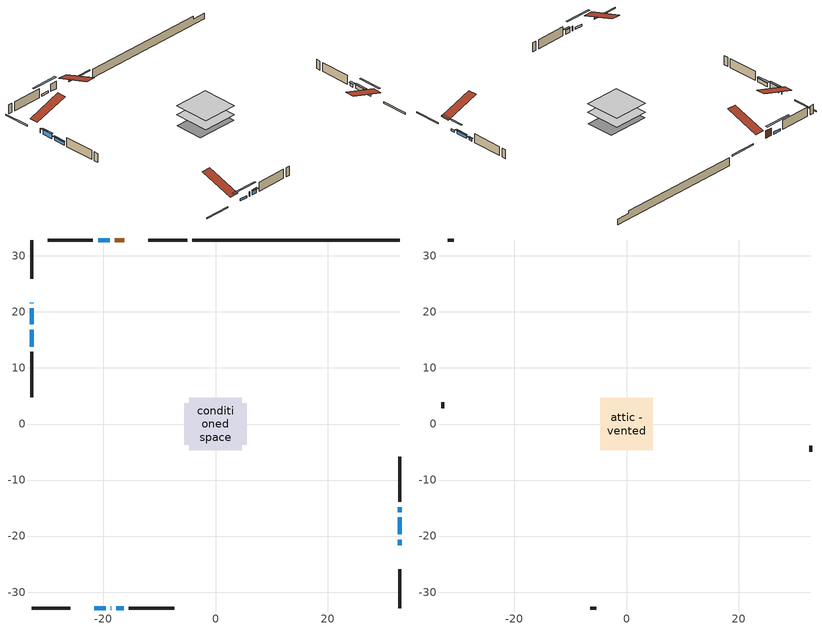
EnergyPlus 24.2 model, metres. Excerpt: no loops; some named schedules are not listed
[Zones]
conditioned space
 floor adiabatic (AdiabaticFloorConstruction): -4.7,-4.7 -4.7,4.7 4.7,4.7 4.7,-4.7 z0.37
 floor foundation (Slab1 construction): -5.54,-3.71 -5.54,3.71 5.54,3.71 5.54,-3.71 z-1.92
 wall outside (RimJoist1 construction): -5.08,32.83 -12.01,32.83 / -32.83,-32.83 -25.9,-32.83 / -32.83,32.83 -32.83,25.9 / 32.83,-32.83 32.83,-25.9 z0.37:0.67
 wall outside (AdiabaticWallConstruction 1): -16.28,32.83 -17.98,32.83 z0.37:2.4
 wall outside (AdiabaticWallConstruction): -32.83,21.63 -32.83,21.56 / -18.67,-32.83 -18.6,-32.83 z0.37:1.59; 32.83,-21.63 32.83,-20.61 / -18.91,32.83 -20.94,32.83 / -21.63,-32.83 -19.6,-32.83 z0.37:0.93; 32.83,-19.69 32.83,-16.64 / -32.83,16.86 -32.83,13.81 z0.37:1.34; 32.83,-15.71 32.83,-14.85 z0.37:1.08; -17.68,-32.83 -16.4,-32.83 z0.37:1.49; -32.83,20.63 -32.83,17.79 z0.37:1.79
 wall outside (Wall1 construction): -21.87,32.83 -29.94,32.83 / -15.47,-32.83 -7.41,-32.83 / -32.83,12.88 -32.83,4.81 / 32.83,-13.92 32.83,-5.85 z0.37:2.81
 wall foundation (FoundationWall1 construction): -4.15,32.83,-1.92 -4.15,32.83,0.37 29.14,32.83,0.37 29.14,32.83,-0.39 32.83,32.83,-0.39 32.83,32.83,-1.92
 window (WindowConstruction 5): -32.83,21.63 -32.83,21.56 z0.37:1.59
 window (WindowConstruction 7): 32.83,-21.63 32.83,-20.61 z0.37:0.93
 window (WindowConstruction 8): -18.91,32.83 -20.94,32.83 z0.37:0.93
 window (WindowConstruction 9): -21.63,-32.83 -19.6,-32.83 z0.37:0.93
 window (WindowConstruction 6): -18.67,-32.83 -18.6,-32.83 z0.37:1.59
 window (WindowConstruction): 32.83,-19.69 32.83,-16.64 z0.37:1.34
 window (WindowConstruction 1): 32.83,-15.71 32.83,-14.85 z0.37:1.08
 window (WindowConstruction 2): -17.67,-32.83 -16.4,-32.83 z0.37:1.49
 window (WindowConstruction 3): -32.83,20.63 -32.83,17.79 z0.37:1.79
 window (WindowConstruction 4): -32.83,16.86 -32.83,13.81 z0.37:1.34
 door (Door): -16.28,32.83 -17.98,32.83 z0.37:2.4
 ceiling adiabatic (AdiabaticFloorConstruction): 4.7,-4.7 4.7,4.7 -4.7,4.7 -4.7,-4.7 z0.37
attic - vented
 floor to conditioned space (Floor1 construction Reversed): -4.7,-4.7 -4.7,4.7 4.7,4.7 4.7,-4.7 z2.81
 wall outside (Wall2 construction): -30.87,32.83 -31.91,32.83 / -6.48,-32.83 -5.44,-32.83 / -32.83,3.88 -32.83,2.84 / 32.83,-4.92 32.83,-3.88 z0.37:2.81
 roof outside (Roof1 construction): -15.35,32.83,2.81 -15.35,23.68,5.86 -12.94,23.68,5.86 -12.94,32.83,2.81; -22.56,-32.83,2.81 -22.56,-23.68,5.86 -24.97,-23.68,5.86 -24.97,-32.83,2.81; -32.83,22.56,2.81 -23.68,22.56,5.86 -23.68,24.97,5.86 -32.83,24.97,2.81; 32.83,-22.56,2.81 23.68,-22.56,5.86 23.68,-24.97,5.86 32.83,-24.97,2.81
shading: 32.83,-17.98 32.83,-24.27 33.25,-24.27 33.25,-17.98 z3.57; -23.58,32.83 -16.27,32.83 -16.27,33.25 -23.58,33.25 z3.57; -16.96,-32.83 -24.27,-32.83 -24.27,-33.25 -16.96,-33.25 z3.57; 32.83,-16.44 32.83,-19.89 33.25,-19.89 33.25,-16.44 z1.54; 32.83,-14.65 32.83,-15.91 33.25,-15.91 33.25,-14.65 z1.28; -16.2,-32.83 -17.88,-32.83 -17.88,-33.25 -16.2,-33.25 z1.69; -32.83,17.59 -32.83,20.83 -33.25,20.83 -33.25,17.59 z1.99; -32.83,13.61 -32.83,17.06 -33.25,17.06 -33.25,13.61 z1.54
[Building]
Building 1: Terrain=Suburbs
[Site:Location]
Edmonton Intl AP_AB: Latitude {deg}=53.31; Longitude {deg}=-113.58; Time Zone {hr}=-7; Elevation {m}=723; Keep Site Location Information=Yes
[Site:GroundTemperature:Shallow]
-1.56185, -3.61833, -3.78302, -2.80711, 1.11059, 5.01004, 8.39065, 10.5322, 10.7141, 8.97234, 5.67794, 1.89811
[Site:WaterMainsTemperature]
Calculation Method=Schedule; Temperature Schedule=mains temperature schedule
[Material] Roughness=Rough; Thermal Absorptance=0.9
Name | Thickness {m} | Conductivity {W/m-K} | Density {kg/m3} | Specific Heat {J/kg-K} | Solar Absorptance | Visible Absorptance
asphalt or fiberglass shingles | 0.00635 | 0.162714 | 1121.4 | 1465.45 | 0.4 | 0.4
ceiling loosefill ins | 0.0846667 | 0.0480833 | 16.02 | 1046.75 | 0.7 | 0.7
ceiling stud and cavity | 0.1397 | 0.10883 | 65.682 | 1177.47 | 0.7 | 0.7
concrete 4.0 in. | 0.1016 | 1.803125 | 2242.8 | 837.4 | 0.7 | 0.7
concrete 8.0 in. | 0.2032 | 1.803125 | 2242.8 | 837.4 | 0.7 | 0.7
door material | 0.04445 | 0.053851 | 512.64 | 1214.23 | 0.7 | 0.7
exterior vertical ins | 0.00216305 | 0.029427 | 32.04 | 1214.23 | 0.7 | 0.7
floor covering | 0.0127 | 0.0433444 | 54.468 | 1339.84 | 0.6 | 0.6
floor rigid ins; wall rigid ins | 0.512978 | 0.029427 | 32.04 | 1214.23 | 0.7 | 0.7
floor stud and cavity | 0.1397 | 1.75129 | 37.0049 | 1207.88 | 0.7 | 0.7
furniture material conditioned space 1 | 0.1524 | 0.115458 | 640.8 | 1214.23 | 0.6 | 0.6
gypsum board | 0.0127 | 0.160291 | 801 | 837.4 | 0.6 | 0.6
osb sheathing 0.5 in. | 0.0127 | 0.115458 | 512.64 | 1214.23 | 0.7 | 0.7
osb sheathing 0.75 in. | 0.01905 | 0.115458 | 512.64 | 1214.23 | 0.7 | 0.7
rim joist stud and cavity | 0.0508 | 0.104357 | 50.32683 | 1063.81 | 0.6 | 0.6
wall stud and cavity | 0.1397 | 0.0937807 | 139.0536 | 1170.24 | 0.7 | 0.7
wall stud and cavity 1 | 0.0889 | 6.1454 | 50.32683 | 1063.81 | 0.6 | 0.6
wall stud and cavity 2 | 0.0889 | 0.380278 | 52.3479 | 1209.89 | 0.7 | 0.7
wall stud and cavity 3 | 0.0889 | 0.391764 | 83.0341 | 1211.67 | 0.7 | 0.7
wood siding | 0.0254 | 0.102417 | 544.68 | 1172.36 | 0.4 | 0.4
wood siding 1 | 0.00254 | 0.102417 | 544.68 | 1172.36 | 0.4 | 0.4
wood siding 2; wood siding 3; wood siding 4 | 0.0254 | 0.102417 | 544.68 | 1172.36 | 0.7 | 0.7
[WindowMaterial:SimpleGlazingSystem]
Name | U-Factor {W/m2-K} | Solar Heat Gain Coefficient
WindowMaterial | 1.8357 | 0.5
WindowMaterial 1 | 2.038402 | 0.44
WindowMaterial 2 | 1.83059 | 0.5
WindowMaterial 3 | 1.58984 | 0.59
WindowMaterial 4 | 2.7209 | 0.26
WindowMaterial 5 | 3.000823 | 0.5
WindowMaterial 6 | 3.034891 | 0.46
[Construction]
AdiabaticFloorConstruction: floor stud and cavity, floor rigid ins, osb sheathing 0.75 in., floor covering
AdiabaticWallConstruction: wood siding 3, wall rigid ins, wall stud and cavity 2, gypsum board
AdiabaticWallConstruction 1: wood siding 4, wall rigid ins, wall stud and cavity 2, gypsum board
Door: door material
Floor1 construction Reversed: gypsum board, ceiling stud and cavity, ceiling loosefill ins
FoundationWall1 construction: concrete 8.0 in.
furniture construction conditioned space 1: furniture material conditioned space 1
PartitionWallConstruction: gypsum board, wall stud and cavity 3, gypsum board
RimJoist1 construction: wood siding 2, rim joist stud and cavity
Roof1 construction: asphalt or fiberglass shingles
Slab1 construction: concrete 4.0 in.
Wall1 construction: wood siding, osb sheathing 0.5 in., wall stud and cavity, gypsum board
Wall2 construction: wood siding 1, wall stud and cavity 1
WindowConstruction; WindowConstruction 4: WindowMaterial
WindowConstruction 1: WindowMaterial 1
WindowConstruction 2: WindowMaterial 2
WindowConstruction 3: WindowMaterial 3
WindowConstruction 5; WindowConstruction 6: WindowMaterial 4
WindowConstruction 7; WindowConstruction 8: WindowMaterial 5
WindowConstruction 9: WindowMaterial 6
[Zone] Multiplier=1; Part of Total Floor Area=Yes
Name | Volume {m3}
attic - vented | 43.7979
conditioned space | 422.2
[Space]
Name | Zone | Volume {m3}
attic - vented 1 | attic - vented | 43.7979
conditioned space 1 | conditioned space | 422.2
[ZoneInfiltration:EffectiveLeakageArea]
infil attic - vented 1: Zone or Space=attic - vented 1; Schedule=Always On Discrete; Effective Air Leakage Area {cm2}=3074.43; Stack Coefficient=0.00038182; Wind Coefficient=1.32023e-05
[ZoneMixing]
whole house fan mix: Zone or Space=attic - vented; Schedule=Always On Continuous; Design Flow Rate Calculation Method=Flow/Zone; Design Flow Rate {m3/s}=0; Source Zone or Space=conditioned space
[SurfaceProperty:ExposedFoundationPerimeter]
Slab1: Exposed Perimeter Calculation Method=TotalExposedPerimeter; Total Exposed Perimeter {m}=36.984
[InternalMass] Zone or ZoneList=conditioned space; Space or SpaceList=conditioned space 1
Name | Construction | Surface Area {m2}
furniture mass conditioned space 1 | furniture construction conditioned space 1 | 68.216
partition wall mass | PartitionWallConstruction | 170.54
[Lights]
interior lighting: Zone or ZoneList or Space or SpaceList=conditioned space 1; Schedule=interior lighting schedule; Design Level Calculation Method=LightingLevel; Lighting Level {W}=343.2; Return Air Fraction=0; Fraction Radiant=0.6; Fraction Visible=0.2; Fraction Replaceable=1
[People]
occupants: Zone or ZoneList or Space or SpaceList=conditioned space 1; Number of People Schedule=occupants schedule; Number of People Calculation Method=People; Number of People=3; Fraction Radiant=0.314171; Sensible Heat Fraction=0.56303; Activity Level Schedule=occupants activity schedule; Carbon Dioxide Generation Rate {m3/s-W}=0; Enable ASHRAE 55 Comfort Warnings=No; Mean Radiant Temperature Calculation Type=EnclosureAveraged
[ElectricEquipment] Zone or ZoneList or Space or SpaceList=conditioned space 1; Design Level Calculation Method=EquipmentLevel
Name | Schedule | Design Level {W} | Fraction Latent | Fraction Radiant | Fraction Lost
clothes dryer | clothes dryer schedule | 140.772 | 0.015 | 0.081 | 0.85
clothes washer | clothes washer schedule | 32.1985 | 0.03 | 0.162 | 0.7
cooking range | cooking range schedule | 215.147 | 0.08 | 0.432 | 0.2
dishwasher | dishwasher schedule | 66.8632 | 0.3 | 0.18 | 0.4
fridge | fridge schedule | 72.9452 | 0 | 0.6 | 0
mech vent bath fan 0 | mech vent bath fan 0 schedule | 50.2 | 0 | 0 | 1
mech vent house fan | mech vent house fan schedule | 0 | 0 | 0 | 1
mech vent house fan cfis | mech vent house fan cfis schedule | 0 | 0 | 0 | 0
mech vent range fan 0 | mech vent range fan 0 schedule | 57 | 0 | 0 | 1
misc plug loads | misc plug loads schedule | 494.7 | 0.045 | 0.513 | 0.1
whole house fan | Always On Discrete | 0 | 0 | 0 | 1
[OtherEquipment] Zone or ZoneList or Space or SpaceList=conditioned space 1; Design Level Calculation Method=EquipmentLevel
Name | Fuel Type | Schedule | Design Level {W} | Fraction Latent | Fraction Radiant | Fraction Lost
clothes dryer 1 | Electricity | clothes dryer schedule | 0 | 0.015 | 0.081 | 0.85
cooking range 1 | Electricity | cooking range schedule | 0 | 0.08 | 0.432 | 0.2
general water use latent | None | general water use schedule | 62.594 | 1 | 0 | 0
general water use sensible | None | general water use schedule | -61.6891 | 0 | 0.6 | 0
mech vent house fan latent load | None | Always On Discrete | 0 | 1 | 0 | 0
mech vent house fan sensible load | None | Always On Discrete | 0 | 0 | 0 | 0
water heater energy adjustment1 | NaturalGas | Always On Discrete | 0.01 | 0 | 0 | 1
[ZoneInfiltration:DesignFlowRate] Zone or ZoneList or Space or SpaceList=conditioned space 1; Schedule=Always On Discrete; Design Flow Rate Calculation Method=Flow/Zone; Design Flow Rate {m3/s}=0
infil flow; natural vent flow; whole house fan flow
[AvailabilityManager:Scheduled]
furnace airloop Availability Manager: Schedule=Always On Discrete
[Foundation:Kiva]
Foundation Kiva 1: Initial Indoor Air Temperature {C}=18; Wall Height Above Grade {m}=0.369997; Wall Depth Below Slab {m}=0.2032; Custom Block Material Name 1=exterior vertical ins; Custom Block Depth 1 {m}=2.28999; Custom Block X Position 1 {m}=0.2032; Custom Block Z Position 1 {m}=0
[Foundation:Kiva:Settings]
Soil Conductivity {W/m-K}=0.849921; Soil Density {kg/m3}=1842.3; Soil Specific Heat {J/kg-K}=418.7; Ground Solar Absorptivity=0.9; Ground Thermal Absorptivity=0.9; Ground Surface Roughness {m}=0.03; Far-Field Width {m}=40; Deep-Ground Boundary Condition=ZeroFlux; Deep-Ground Depth {m}=40; Minimum Cell Dimension {m}=0.2; Maximum Cell Growth Coefficient=3; Simulation Timestep=Timestep
[Exterior:Lights]
exterior lighting: Schedule=exterior lighting schedule; Design Level {W}=75.6
[EnergyManagementSystem:GlobalVariable]
furnace_airloop_Fan_RTF
infil_program_Qfan
infil_program_Qinf
natural_vent_program_Qnv
natural_vent_program_Qwhf
[EnergyManagementSystem:Sensor]
Name | Output:Variable or Output:Meter Index Key | Output:Variable or Output:Meter
airflow_gain | infil flow | Infiltration Sensible Heat Gain Energy
airflow_gain_1 | natural vent flow | Infiltration Sensible Heat Gain Energy
airflow_gain_2 | whole house fan flow | Infiltration Sensible Heat Gain Energy
airflow_loss | infil flow | Infiltration Sensible Heat Loss Energy
airflow_loss_1 | natural vent flow | Infiltration Sensible Heat Loss Energy
airflow_loss_2 | whole house fan flow | Infiltration Sensible Heat Loss Energy
clg_load_cond |  | Cooling:EnergyTransfer:Zone:CONDITIONED SPACE
clg_sp_s; clg_sp_s_1 | cooling setpoint | Schedule Value
clothes_dryer_exhaust_0_sch_s | clothes dryer exhaust 0 schedule | Schedule Value
cool_season | cooling season schedule | Schedule Value
htg_load_cond |  | Heating:EnergyTransfer:Zone:CONDITIONED SPACE
htg_sp_s; htg_sp_s_1 | heating setpoint | Schedule Value
ig_ee_conv | clothes dryer | Electric Equipment Convective Heating Energy
ig_ee_conv_2 | cooking range | Electric Equipment Convective Heating Energy
ig_ee_conv_4 | fridge | Electric Equipment Convective Heating Energy
ig_ee_conv_5 | misc plug loads | Electric Equipment Convective Heating Energy
ig_ee_conv_6 | whole house fan | Electric Equipment Convective Heating Energy
ig_ee_rad | clothes dryer | Electric Equipment Radiant Heating Energy
ig_ee_rad_2 | cooking range | Electric Equipment Radiant Heating Energy
ig_ee_rad_4 | fridge | Electric Equipment Radiant Heating Energy
ig_ee_rad_5 | misc plug loads | Electric Equipment Radiant Heating Energy
ig_ee_rad_6 | whole house fan | Electric Equipment Radiant Heating Energy
ig_lgt_conv | interior lighting | Lights Convective Heating Energy
ig_lgt_rad | interior lighting | Lights Radiant Heating Energy
ig_lgt_vis | interior lighting | Lights Visible Radiation Heating Energy
ig_oe_conv | clothes dryer 1 | Other Equipment Convective Heating Energy
ig_oe_conv_1 | cooking range 1 | Other Equipment Convective Heating Energy
ig_oe_conv_2 | general water use latent | Other Equipment Convective Heating Energy
ig_oe_conv_3 | general water use sensible | Other Equipment Convective Heating Energy
ig_oe_conv_4 | water heater energy adjustment1 | Other Equipment Convective Heating Energy
ig_oe_rad | clothes dryer 1 | Other Equipment Radiant Heating Energy
ig_oe_rad_1 | cooking range 1 | Other Equipment Radiant Heating Energy
ig_oe_rad_2 | general water use latent | Other Equipment Radiant Heating Energy
ig_oe_rad_3 | general water use sensible | Other Equipment Radiant Heating Energy
ig_oe_rad_4 | water heater energy adjustment1 | Other Equipment Radiant Heating Energy
ig_ppl_conv | occupants | People Convective Heating Energy
ig_ppl_rad | occupants | People Radiant Heating Energy
im_conv | furniture mass conditioned space 1 | Surface Inside Face Convection Heat Gain Energy
im_conv_1 | partition wall mass | Surface Inside Face Convection Heat Gain Energy
im_ig | furniture mass conditioned space 1 | Surface Inside Face Internal Gains Radiation Heat Gain Energy
im_ig_1 | partition wall mass | Surface Inside Face Internal Gains Radiation Heat Gain Energy
im_lgt | furniture mass conditioned space 1 | Surface Inside Face Lights Radiation Heat Gain Energy
im_lgt_1 | partition wall mass | Surface Inside Face Lights Radiation Heat Gain Energy
im_sol | furniture mass conditioned space 1 | Surface Inside Face Solar Radiation Heat Gain Energy
im_sol_1 | partition wall mass | Surface Inside Face Solar Radiation Heat Gain Energy
im_surf | furniture mass conditioned space 1 | Surface Inside Face Net Surface Thermal Radiation Heat Gain Energy
im_surf_1 | partition wall mass | Surface Inside Face Net Surface Thermal Radiation Heat Gain Energy
mech_vent_bath_fan_0_sch_s | mech vent bath fan 0 schedule | Schedule Value
mech_vent_range_fan_0_sch_s | mech vent range fan 0 schedule | Schedule Value
mv_conv | mech vent bath fan 0 | Electric Equipment Convective Heating Energy
mv_conv_1 | mech vent house fan | Electric Equipment Convective Heating Energy
mv_conv_2 | mech vent house fan cfis | Electric Equipment Convective Heating Energy
mv_conv_3 | mech vent range fan 0 | Electric Equipment Convective Heating Energy
mv_conv_4 | mech vent house fan latent load | Other Equipment Convective Heating Energy
mv_conv_5 | mech vent house fan sensible load | Other Equipment Convective Heating Energy
mv_rad | mech vent bath fan 0 | Electric Equipment Radiant Heating Energy
mv_rad_1 | mech vent house fan | Electric Equipment Radiant Heating Energy
mv_rad_2 | mech vent house fan cfis | Electric Equipment Radiant Heating Energy
mv_rad_3 | mech vent range fan 0 | Electric Equipment Radiant Heating Energy
mv_rad_4 | mech vent house fan latent load | Other Equipment Radiant Heating Energy
mv_rad_5 | mech vent house fan sensible load | Other Equipment Radiant Heating Energy
natural_vent_s | natural vent schedule | Schedule Value
out_pb_s |  | Site Outdoor Air Barometric Pressure
out_wt_s |  | Site Outdoor Air Humidity Ratio
site_vw_s |  | Site Wind Speed
ss_back_out | Window1 | Surface Window Shortwave from Zone Back Out Window Heat Transfer Rate
ss_back_out_1 | Window10 | Surface Window Shortwave from Zone Back Out Window Heat Transfer Rate
ss_back_out_2 | Window11 | Surface Window Shortwave from Zone Back Out Window Heat Transfer Rate
ss_back_out_3 | Window13 | Surface Window Shortwave from Zone Back Out Window Heat Transfer Rate
ss_back_out_4 | Window2 | Surface Window Shortwave from Zone Back Out Window Heat Transfer Rate
ss_back_out_5 | Window3 | Surface Window Shortwave from Zone Back Out Window Heat Transfer Rate
ss_back_out_6 | Window5 | Surface Window Shortwave from Zone Back Out Window Heat Transfer Rate
ss_back_out_7 | Window6 | Surface Window Shortwave from Zone Back Out Window Heat Transfer Rate
ss_back_out_8 | Window7 | Surface Window Shortwave from Zone Back Out Window Heat Transfer Rate
ss_back_out_9 | Window8 | Surface Window Shortwave from Zone Back Out Window Heat Transfer Rate
ss_conv | Door1 | Surface Inside Face Convection Heat Gain Energy
ss_conv_1 | Window1 | Surface Inside Face Convection Heat Gain Energy
ss_conv_10 | Window8 | Surface Inside Face Convection Heat Gain Energy
ss_conv_2 | Window10 | Surface Inside Face Convection Heat Gain Energy
ss_conv_3 | Window11 | Surface Inside Face Convection Heat Gain Energy
ss_conv_4 | Window13 | Surface Inside Face Convection Heat Gain Energy
ss_conv_5 | Window2 | Surface Inside Face Convection Heat Gain Energy
ss_conv_6 | Window3 | Surface Inside Face Convection Heat Gain Energy
ss_conv_7 | Window5 | Surface Inside Face Convection Heat Gain Energy
ss_conv_8 | Window6 | Surface Inside Face Convection Heat Gain Energy
ss_conv_9 | Window7 | Surface Inside Face Convection Heat Gain Energy
ss_ig | Door1 | Surface Inside Face Internal Gains Radiation Heat Gain Energy
ss_ig_1 | Window1 | Surface Inside Face Internal Gains Radiation Heat Gain Energy
ss_ig_10 | Window8 | Surface Inside Face Internal Gains Radiation Heat Gain Energy
ss_ig_2 | Window10 | Surface Inside Face Internal Gains Radiation Heat Gain Energy
ss_ig_3 | Window11 | Surface Inside Face Internal Gains Radiation Heat Gain Energy
ss_ig_4 | Window13 | Surface Inside Face Internal Gains Radiation Heat Gain Energy
ss_ig_5 | Window2 | Surface Inside Face Internal Gains Radiation Heat Gain Energy
ss_ig_6 | Window3 | Surface Inside Face Internal Gains Radiation Heat Gain Energy
ss_ig_7 | Window5 | Surface Inside Face Internal Gains Radiation Heat Gain Energy
ss_ig_8 | Window6 | Surface Inside Face Internal Gains Radiation Heat Gain Energy
ss_ig_9 | Window7 | Surface Inside Face Internal Gains Radiation Heat Gain Energy
ss_lgt | Door1 | Surface Inside Face Lights Radiation Heat Gain Energy
ss_sol | Door1 | Surface Inside Face Solar Radiation Heat Gain Energy
ss_surf | Door1 | Surface Inside Face Net Surface Thermal Radiation Heat Gain Energy
ss_surf_1 | Window1 | Surface Inside Face Net Surface Thermal Radiation Heat Gain Energy
ss_surf_10 | Window8 | Surface Inside Face Net Surface Thermal Radiation Heat Gain Energy
ss_surf_2 | Window10 | Surface Inside Face Net Surface Thermal Radiation Heat Gain Energy
ss_surf_3 | Window11 | Surface Inside Face Net Surface Thermal Radiation Heat Gain Energy
ss_surf_4 | Window13 | Surface Inside Face Net Surface Thermal Radiation Heat Gain Energy
ss_surf_5 | Window2 | Surface Inside Face Net Surface Thermal Radiation Heat Gain Energy
ss_surf_6 | Window3 | Surface Inside Face Net Surface Thermal Radiation Heat Gain Energy
ss_surf_7 | Window5 | Surface Inside Face Net Surface Thermal Radiation Heat Gain Energy
ss_surf_8 | Window6 | Surface Inside Face Net Surface Thermal Radiation Heat Gain Energy
ss_surf_9 | Window7 | Surface Inside Face Net Surface Thermal Radiation Heat Gain Energy
ss_trans_in | Window1 | Surface Window Transmitted Solar Radiation Rate
ss_trans_in_1 | Window10 | Surface Window Transmitted Solar Radiation Rate
ss_trans_in_2 | Window11 | Surface Window Transmitted Solar Radiation Rate
ss_trans_in_3 | Window13 | Surface Window Transmitted Solar Radiation Rate
ss_trans_in_4 | Window2 | Surface Window Transmitted Solar Radiation Rate
ss_trans_in_5 | Window3 | Surface Window Transmitted Solar Radiation Rate
ss_trans_in_6 | Window5 | Surface Window Transmitted Solar Radiation Rate
ss_trans_in_7 | Window6 | Surface Window Transmitted Solar Radiation Rate
ss_trans_in_8 | Window7 | Surface Window Transmitted Solar Radiation Rate
ss_trans_in_9 | Window8 | Surface Window Transmitted Solar Radiation Rate
ss_trans_out | Window1 | Surface Inside Face Initial Transmitted Diffuse Transmitted Out Window Solar Radiation Rate
ss_trans_out_1 | Window10 | Surface Inside Face Initial Transmitted Diffuse Transmitted Out Window Solar Radiation Rate
ss_trans_out_2 | Window11 | Surface Inside Face Initial Transmitted Diffuse Transmitted Out Window Solar Radiation Rate
ss_trans_out_3 | Window13 | Surface Inside Face Initial Transmitted Diffuse Transmitted Out Window Solar Radiation Rate
ss_trans_out_4 | Window2 | Surface Inside Face Initial Transmitted Diffuse Transmitted Out Window Solar Radiation Rate
ss_trans_out_5 | Window3 | Surface Inside Face Initial Transmitted Diffuse Transmitted Out Window Solar Radiation Rate
ss_trans_out_6 | Window5 | Surface Inside Face Initial Transmitted Diffuse Transmitted Out Window Solar Radiation Rate
ss_trans_out_7 | Window6 | Surface Inside Face Initial Transmitted Diffuse Transmitted Out Window Solar Radiation Rate
ss_trans_out_8 | Window7 | Surface Inside Face Initial Transmitted Diffuse Transmitted Out Window Solar Radiation Rate
ss_trans_out_9 | Window8 | Surface Inside Face Initial Transmitted Diffuse Transmitted Out Window Solar Radiation Rate
s_conv | Floor1 | Surface Inside Face Convection Heat Gain Energy
s_conv_1 | FoundationWall1 | Surface Inside Face Convection Heat Gain Energy
s_conv_10 | Wall1:180 | Surface Inside Face Convection Heat Gain Energy
s_conv_11 | Wall1:270 | Surface Inside Face Convection Heat Gain Energy
s_conv_12 | Wall1:90 | Surface Inside Face Convection Heat Gain Energy
s_conv_2 | inferred conditioned ceiling | Surface Inside Face Convection Heat Gain Energy
s_conv_3 | inferred conditioned floor | Surface Inside Face Convection Heat Gain Energy
s_conv_4 | RimJoist1:0 | Surface Inside Face Convection Heat Gain Energy
s_conv_5 | RimJoist1:180 | Surface Inside Face Convection Heat Gain Energy
s_conv_6 | RimJoist1:270 | Surface Inside Face Convection Heat Gain Energy
s_conv_7 | RimJoist1:90 | Surface Inside Face Convection Heat Gain Energy
s_conv_8 | Slab1 | Surface Inside Face Convection Heat Gain Energy
s_conv_9 | Wall1:0 | Surface Inside Face Convection Heat Gain Energy
s_ig | Floor1 | Surface Inside Face Internal Gains Radiation Heat Gain Energy
s_ig_1 | FoundationWall1 | Surface Inside Face Internal Gains Radiation Heat Gain Energy
s_ig_10 | Wall1:180 | Surface Inside Face Internal Gains Radiation Heat Gain Energy
s_ig_11 | Wall1:270 | Surface Inside Face Internal Gains Radiation Heat Gain Energy
s_ig_12 | Wall1:90 | Surface Inside Face Internal Gains Radiation Heat Gain Energy
s_ig_2 | inferred conditioned ceiling | Surface Inside Face Internal Gains Radiation Heat Gain Energy
s_ig_3 | inferred conditioned floor | Surface Inside Face Internal Gains Radiation Heat Gain Energy
s_ig_4 | RimJoist1:0 | Surface Inside Face Internal Gains Radiation Heat Gain Energy
s_ig_5 | RimJoist1:180 | Surface Inside Face Internal Gains Radiation Heat Gain Energy
s_ig_6 | RimJoist1:270 | Surface Inside Face Internal Gains Radiation Heat Gain Energy
s_ig_7 | RimJoist1:90 | Surface Inside Face Internal Gains Radiation Heat Gain Energy
s_ig_8 | Slab1 | Surface Inside Face Internal Gains Radiation Heat Gain Energy
s_ig_9 | Wall1:0 | Surface Inside Face Internal Gains Radiation Heat Gain Energy
s_lgt | Floor1 | Surface Inside Face Lights Radiation Heat Gain Energy
s_lgt_1 | FoundationWall1 | Surface Inside Face Lights Radiation Heat Gain Energy
s_lgt_10 | Wall1:180 | Surface Inside Face Lights Radiation Heat Gain Energy
s_lgt_11 | Wall1:270 | Surface Inside Face Lights Radiation Heat Gain Energy
s_lgt_12 | Wall1:90 | Surface Inside Face Lights Radiation Heat Gain Energy
s_lgt_2 | inferred conditioned ceiling | Surface Inside Face Lights Radiation Heat Gain Energy
s_lgt_3 | inferred conditioned floor | Surface Inside Face Lights Radiation Heat Gain Energy
s_lgt_4 | RimJoist1:0 | Surface Inside Face Lights Radiation Heat Gain Energy
s_lgt_5 | RimJoist1:180 | Surface Inside Face Lights Radiation Heat Gain Energy
s_lgt_6 | RimJoist1:270 | Surface Inside Face Lights Radiation Heat Gain Energy
s_lgt_7 | RimJoist1:90 | Surface Inside Face Lights Radiation Heat Gain Energy
